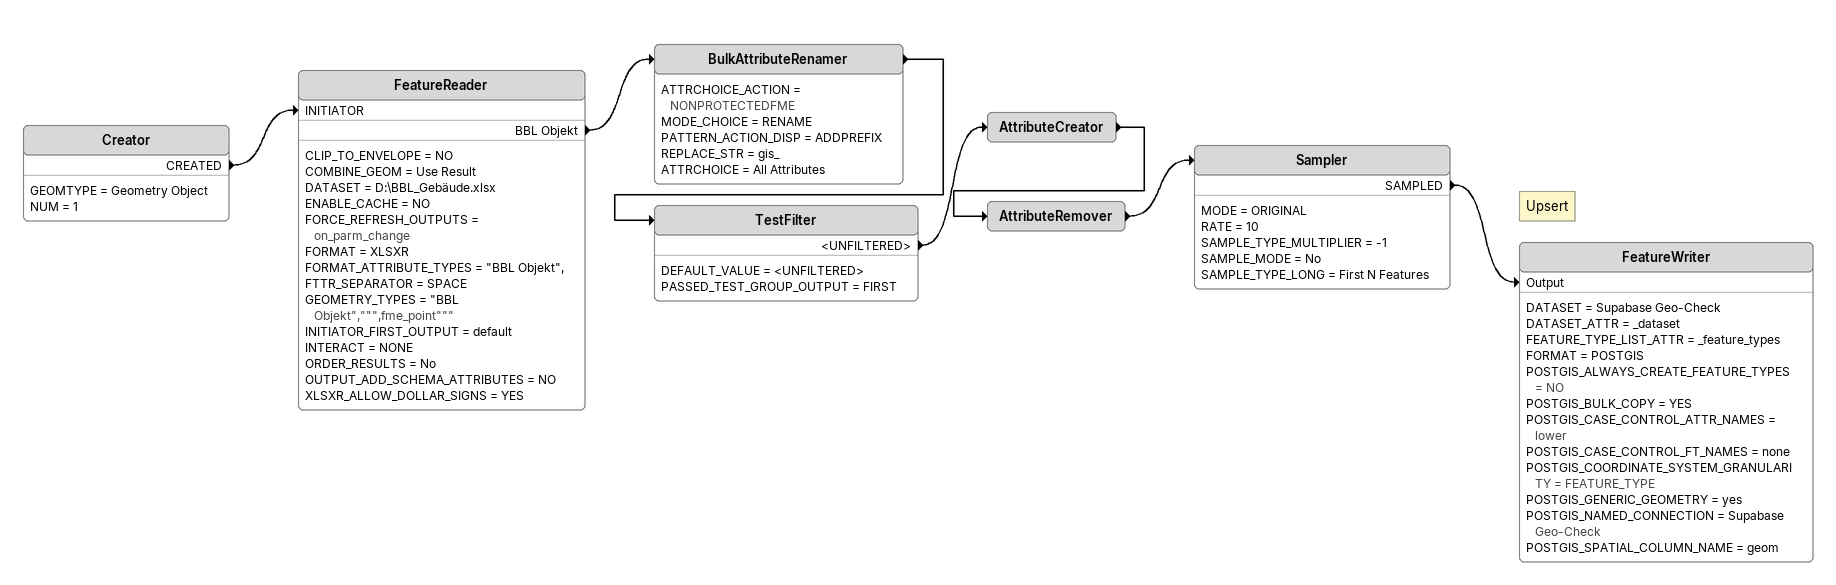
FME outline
Creator
    GEOMTYPE = Geometry Object
    NUM = 1
    CREATED -> FeatureReader [INITIATOR]
FeatureReader
    CLIP_TO_ENVELOPE = NO
    COMBINE_GEOM = Use Result
    DATASET = D:\BBL_Gebäude.xlsx
    ENABLE_CACHE = NO
    FORCE_REFRESH_OUTPUTS = on_parm_change
    FORMAT = XLSXR
    FORMAT_ATTRIBUTE_TYPES = "BBL Objekt",
    FTTR_SEPARATOR = SPACE
    GEOMETRY_TYPES = "BBL Objekt",""",fme_point"""
    INITIATOR_FIRST_OUTPUT = default
    INTERACT = NONE
    ORDER_RESULTS = No
    OUTPUT_ADD_SCHEMA_ATTRIBUTES = NO
    XLSXR_ALLOW_DOLLAR_SIGNS = YES
    BBL Objekt -> BulkAttributeRenamer
BulkAttributeRenamer
    ATTRCHOICE_ACTION = NONPROTECTEDFME
    MODE_CHOICE = RENAME
    PATTERN_ACTION_DISP = ADDPREFIX
    REPLACE_STR = gis_
    ATTRCHOICE = All Attributes
    -> TestFilter
TestFilter
    DEFAULT_VALUE = <UNFILTERED>
    PASSED_TEST_GROUP_OUTPUT = FIRST
    <UNFILTERED> -> AttributeCreator
AttributeCreator
    -> AttributeRemover
AttributeRemover
    -> Sampler
Sampler
    MODE = ORIGINAL
    RATE = 10
    SAMPLE_TYPE_MULTIPLIER = -1
    SAMPLE_MODE = No
    SAMPLE_TYPE_LONG = First N Features
    SAMPLED -> FeatureWriter [Output]
Note: Upsert
FeatureWriter
    DATASET = Supabase Geo-Check
    DATASET_ATTR = _dataset
    FEATURE_TYPE_LIST_ATTR = _feature_types
    FORMAT = POSTGIS
    POSTGIS_ALWAYS_CREATE_FEATURE_TYPES = NO
    POSTGIS_BULK_COPY = YES
    POSTGIS_CASE_CONTROL_ATTR_NAMES = lower
    POSTGIS_CASE_CONTROL_FT_NAMES = none
    POSTGIS_COORDINATE_SYSTEM_GRANULARITY = FEATURE_TYPE
    POSTGIS_GENERIC_GEOMETRY = yes
    POSTGIS_NAMED_CONNECTION = Supabase Geo-Check
    POSTGIS_SPATIAL_COLUMN_NAME = geom
